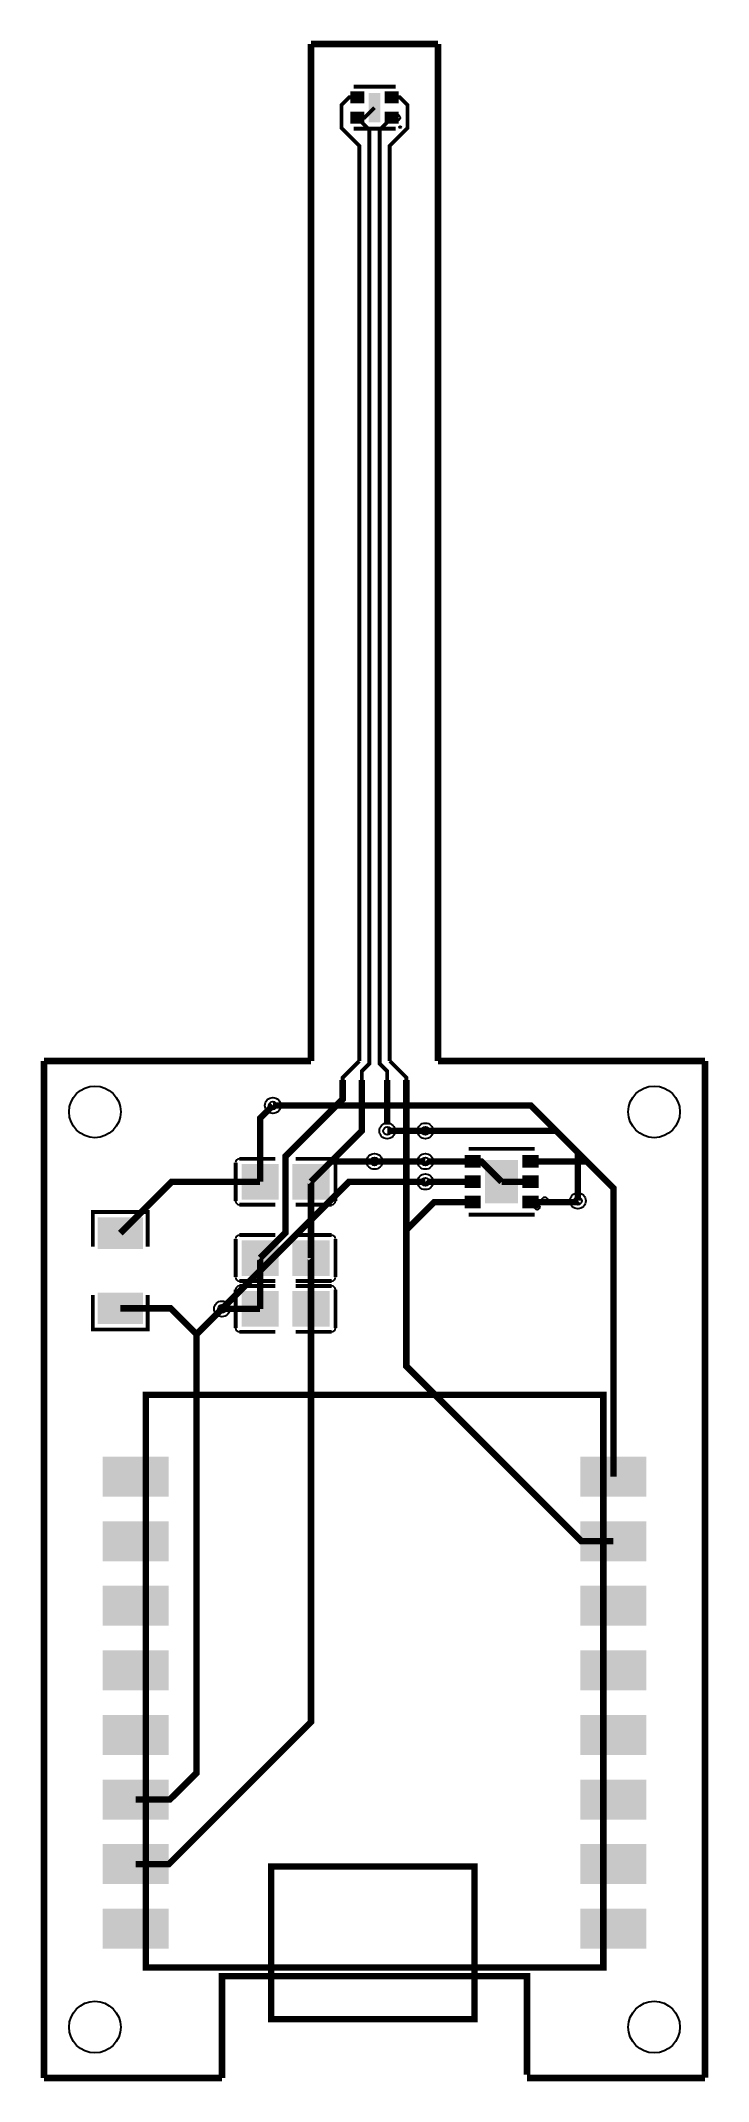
# Model space of a CAD drawing. Header units: millimetres. Extents: x -1.1 to 25.1, y -0.1 to 80.1.
import ezdxf

# ---------------------------------------------------------------- set-up
doc = ezdxf.new("R2010")
doc.units = ezdxf.units.MM
for name, color, linetype, true_color in [('BoardOutLine', 7, 'Continuous', 0xff00ff), ('BottomLayer', 7, 'Continuous', 0x0000ff), ('Document', 7, 'Continuous', 0xffffff), ('Hole', 7, 'Continuous', 0x222222), ('Multi-Layer', 7, 'Continuous', 0xc0c0c0), ('TopLayer', 7, 'Continuous', 0xff0000), ('TopPasteMaskLayer', 7, 'Continuous', 0x808080), ('TopSilkLayer', 7, 'Continuous', 0xffcc00), ('TopSolderMaskLayer', 7, 'Continuous', 0x800080)]:
    doc.layers.add(name, color=color, linetype=linetype, true_color=true_color)

msp = doc.modelspace()

# ---------------------------------------------------------------- hatches: boundary and pattern name
at = {"layer": 'TopLayer'}
for points in [[(11.575082550165234, 77.69006858013711), (11.070078740157442, 77.69006858013711), (11.070078740157442, 78.11008382016769), (11.575082550165234, 78.11008382016769)], [(12.200000000000045, 76.9500381000762), (11.799999999999955, 76.9500381000762), (11.799999999999955, 78.05003810007611), (12.200000000000045, 78.05003810007611)], [(12.929921259842558, 77.69006858013711), (12.424917449834993, 77.69006858013711), (12.424917449834993, 78.11008382016769), (12.929921259842558, 78.11008382016769)], [(11.575082550165234, 76.88996697993389), (11.070078740157442, 76.88996697993389), (11.070078740157442, 77.30998221996447), (11.575082550165234, 77.30998221996447)], [(12.929921259842558, 76.88996697993389), (12.424917449834993, 76.88996697993389), (12.424917449834993, 77.30998221996447), (12.929921259842558, 77.30998221996447)], [(16.1550927101855, 35.82608585217167), (15.570078740157442, 35.82608585217167), (15.570078740157442, 36.27409194818381), (16.1550927101855, 36.27409194818381)], [(18.42992125984256, 35.82608585217167), (17.8449072898145, 35.82608585217167), (17.8449072898145, 36.27409194818381), (18.42992125984256, 36.27409194818381)], [(8.204978409956766, 35.9249936499873), (8.204978409956766, 34.574980949961855), (6.794970789941544, 34.574980949961855), (6.794970789941544, 35.9249936499873)], [(8.795021590043234, 35.9249936499873), (8.795021590043234, 34.574980949961855), (10.205029210058456, 34.574980949961855), (10.205029210058456, 35.9249936499873)], [(16.1550927101855, 35.02598425196845), (15.570078740157442, 35.02598425196845), (15.570078740157442, 35.47399034798059), (16.1550927101855, 35.47399034798059)], [(17.624993649987346, 34.42499364998719), (16.37500635001288, 34.42499364998719), (16.37500635001288, 36.074980949961855), (17.624993649987346, 36.074980949961855)], [(18.42992125984256, 35.02598425196845), (17.8449072898145, 35.02598425196845), (17.8449072898145, 35.47399034798059), (18.42992125984256, 35.47399034798059)], [(16.1550927101855, 34.22588265176523), (15.570078740157442, 34.22588265176523), (15.570078740157442, 34.67388874777748), (16.1550927101855, 34.67388874777748)], [(18.42992125984256, 34.22588265176523), (17.8449072898145, 34.22588265176523), (17.8449072898145, 34.67388874777748), (18.42992125984256, 34.67388874777748)], [(1.1495046990094124, 32.62499364998723), (2.8504953009907013, 32.62499364998723), (2.8504953009907013, 33.83251206502416), (1.1495046990094124, 33.83251206502416)], [(8.204978409956766, 31.574980949961855), (8.204978409956766, 32.9249936499873), (6.794970789941544, 32.9249936499873), (6.794970789941544, 31.574980949961855)], [(8.795021590043234, 31.574980949961855), (8.795021590043234, 32.9249936499873), (10.205029210058456, 32.9249936499873), (10.205029210058456, 31.574980949961855)], [(1.1495046990094124, 30.87498094996181), (2.8504953009907013, 30.87498094996181), (2.8504953009907013, 29.667462534924994), (1.1495046990094124, 29.667462534924994)], [(8.204978409956766, 29.57498094996197), (8.204978409956766, 30.924993649987186), (6.794970789941544, 30.924993649987186), (6.794970789941544, 29.57498094996197)], [(8.795021590043234, 29.57498094996197), (8.795021590043234, 30.924993649987186), (10.205029210058456, 30.924993649987186), (10.205029210058456, 29.57498094996197)], [(3.8719837439675757, 22.890017780035464), (1.3319786639573294, 22.890017780035464), (1.3319786639573294, 24.414020828041657), (3.8719837439675757, 24.414020828041657)], [(22.668021336042557, 22.890017780035464), (20.128016256032424, 22.890017780035464), (20.128016256032424, 24.414020828041657), (22.668021336042557, 24.414020828041657)], [(3.8719837439675757, 20.35001270002533), (1.3319786639573294, 20.35001270002533), (1.3319786639573294, 21.87401574803141), (3.8719837439675757, 21.87401574803141)], [(22.668021336042557, 20.35001270002533), (20.128016256032424, 20.35001270002533), (20.128016256032424, 21.87401574803141), (22.668021336042557, 21.87401574803141)], [(3.8719837439675757, 17.8100076200152), (1.3319786639573294, 17.8100076200152), (1.3319786639573294, 19.33401066802128), (3.8719837439675757, 19.33401066802128)], [(22.668021336042557, 17.8100076200152), (20.128016256032424, 17.8100076200152), (20.128016256032424, 19.33401066802128), (22.668021336042557, 19.33401066802128)], [(3.8719837439675757, 15.270002540005066), (1.3319786639573294, 15.270002540005066), (1.3319786639573294, 16.794005588011146), (3.8719837439675757, 16.794005588011146)], [(22.668021336042557, 15.270002540005066), (20.128016256032424, 15.270002540005066), (20.128016256032424, 16.794005588011146), (22.668021336042557, 16.794005588011146)], [(3.8719837439675757, 12.72999745999482), (1.3319786639573294, 12.72999745999482), (1.3319786639573294, 14.254000508001013), (3.8719837439675757, 14.254000508001013)], [(22.668021336042557, 12.72999745999482), (20.128016256032424, 12.72999745999482), (20.128016256032424, 14.254000508001013), (22.668021336042557, 14.254000508001013)], [(3.8719837439675757, 10.189992379984687), (1.3319786639573294, 10.189992379984687), (1.3319786639573294, 11.713995427990767), (3.8719837439675757, 11.713995427990767)], [(22.668021336042557, 10.189992379984687), (20.128016256032424, 10.189992379984687), (20.128016256032424, 11.713995427990767), (22.668021336042557, 11.713995427990767)], [(3.8719837439675757, 7.649987299974555), (1.3319786639573294, 7.649987299974555), (1.3319786639573294, 9.173990347980634), (3.8719837439675757, 9.173990347980634)], [(22.668021336042557, 7.649987299974555), (20.128016256032424, 7.649987299974555), (20.128016256032424, 9.173990347980634), (22.668021336042557, 9.173990347980634)], [(3.8719837439675757, 5.109982219964422), (1.3319786639573294, 5.109982219964422), (1.3319786639573294, 6.633985267970502), (3.8719837439675757, 6.633985267970502)], [(22.668021336042557, 5.109982219964422), (20.128016256032424, 5.109982219964422), (20.128016256032424, 6.633985267970502), (22.668021336042557, 6.633985267970502)]]:
    msp.add_hatch(color=256, dxfattribs=at).paths.add_polyline_path(points)
at = {"layer": 'TopPasteMaskLayer'}
for points in [[(11.575082550165234, 77.69006858013711), (11.070078740157442, 77.69006858013711), (11.070078740157442, 78.11008382016769), (11.575082550165234, 78.11008382016769)], [(12.200000000000045, 76.9500381000762), (11.799999999999955, 76.9500381000762), (11.799999999999955, 78.05003810007611), (12.200000000000045, 78.05003810007611)], [(12.929921259842558, 77.69006858013711), (12.424917449834993, 77.69006858013711), (12.424917449834993, 78.11008382016769), (12.929921259842558, 78.11008382016769)], [(11.575082550165234, 76.88996697993389), (11.070078740157442, 76.88996697993389), (11.070078740157442, 77.30998221996447), (11.575082550165234, 77.30998221996447)], [(12.929921259842558, 76.88996697993389), (12.424917449834993, 76.88996697993389), (12.424917449834993, 77.30998221996447), (12.929921259842558, 77.30998221996447)], [(16.1550927101855, 35.82608585217167), (15.570078740157442, 35.82608585217167), (15.570078740157442, 36.27409194818381), (16.1550927101855, 36.27409194818381)], [(18.42992125984256, 35.82608585217167), (17.8449072898145, 35.82608585217167), (17.8449072898145, 36.27409194818381), (18.42992125984256, 36.27409194818381)], [(6.795021590043234, 34.60998221996442), (6.795021590043234, 35.88996697993389), (6.845034290068497, 35.939979679959265), (7.995046990094124, 35.939979679959265), (8.045034290068543, 35.88996697993389), (8.050063500126953, 35.47993395986782), (7.600050800101599, 35.47993395986782), (7.600050800101599, 35.0299466598932), (8.040055880111822, 35.0299466598932), (8.045034290068543, 34.60998221996442), (7.995046990094124, 34.559969519939045), (6.845034290068497, 34.559969519939045)], [(10.204978409956766, 35.88999237998462), (10.204978409956766, 34.61000762001515), (10.154965709931503, 34.55999491998978), (9.004953009906103, 34.55999491998978), (8.954965709931457, 34.61000762001515), (8.949936499873047, 35.02004064008122), (9.399949199898401, 35.02004064008122), (9.399949199898401, 35.47002794005584), (8.959944119888178, 35.47002794005584), (8.954965709931457, 35.88999237998462), (9.004953009906103, 35.94000508001011), (10.154965709931503, 35.94000508001011)], [(16.1550927101855, 35.02598425196845), (15.570078740157442, 35.02598425196845), (15.570078740157442, 35.47399034798059), (16.1550927101855, 35.47399034798059)], [(17.624993649987346, 34.42499364998719), (16.37500635001288, 34.42499364998719), (16.37500635001288, 36.074980949961855), (17.624993649987346, 36.074980949961855)], [(18.42992125984256, 35.02598425196845), (17.8449072898145, 35.02598425196845), (17.8449072898145, 35.47399034798059), (18.42992125984256, 35.47399034798059)], [(16.1550927101855, 34.22588265176523), (15.570078740157442, 34.22588265176523), (15.570078740157442, 34.67388874777748), (16.1550927101855, 34.67388874777748)], [(18.42992125984256, 34.22588265176523), (17.8449072898145, 34.22588265176523), (17.8449072898145, 34.67388874777748), (18.42992125984256, 34.67388874777748)], [(1.2495046990094352, 32.62499364998723), (1.6108204216409376, 32.62499364998723), (1.7108204216408467, 32.724993649987255), (1.7108204216408467, 32.93556007112011), (1.8108204216408694, 33.03556007112013), (2.1891795783592443, 33.03556007112013), (2.2891795783591533, 32.93556007112011), (2.2891795783591533, 32.724993649987255), (2.389179578359176, 32.62499364998723), (2.7504953009906785, 32.62499364998723), (2.8504953009907013, 32.724993649987255), (2.8504953009907013, 33.73251206502414), (2.7504953009906785, 33.83251206502416), (1.2495046990094352, 33.83251206502416), (1.1495046990094124, 33.73251206502414), (1.1495046990094124, 32.724993649987255)], [(6.795021590043234, 31.609982219964422), (6.795021590043234, 32.88996697993389), (6.845034290068497, 32.939979679959265), (7.995046990094124, 32.939979679959265), (8.045034290068543, 32.88996697993389), (8.050063500126953, 32.479933959867935), (7.600050800101599, 32.479933959867935), (7.600050800101599, 32.02994665989331), (8.040055880111822, 32.02994665989331), (8.045034290068543, 31.609982219964422), (7.995046990094124, 31.559969519939045), (6.845034290068497, 31.559969519939045)], [(10.204978409956766, 32.88999237998473), (10.204978409956766, 31.610007620015267), (10.154965709931503, 31.559994919989776), (9.004953009906103, 31.559994919989776), (8.954965709931457, 31.610007620015267), (8.949936499873047, 32.02004064008122), (9.399949199898401, 32.02004064008122), (9.399949199898401, 32.47002794005584), (8.959944119888178, 32.47002794005584), (8.954965709931457, 32.88999237998473), (9.004953009906103, 32.94000508001011), (10.154965709931503, 32.94000508001011)], [(1.2495046990094352, 30.87498094996181), (1.6108204216409376, 30.87498094996181), (1.7108204216408467, 30.774980949961787), (1.7108204216408467, 30.564414528829047), (1.8108204216408694, 30.464414528829025), (2.1891795783592443, 30.464414528829025), (2.2891795783591533, 30.564414528829047), (2.2891795783591533, 30.774980949961787), (2.389179578359176, 30.87498094996181), (2.7504953009906785, 30.87498094996181), (2.8504953009907013, 30.774980949961787), (2.8504953009907013, 29.767462534925016), (2.7504953009906785, 29.667462534924994), (1.2495046990094352, 29.667462534924994), (1.1495046990094124, 29.767462534925016), (1.1495046990094124, 30.774980949961787)], [(6.795021590043234, 29.609982219964422), (6.795021590043234, 30.889966979934), (6.845034290068497, 30.93997967995938), (7.995046990094124, 30.93997967995938), (8.045034290068543, 30.889966979934), (8.050063500126953, 30.47993395986782), (7.600050800101599, 30.47993395986782), (7.600050800101599, 30.0299466598932), (8.040055880111822, 30.0299466598932), (8.045034290068543, 29.609982219964422), (7.995046990094124, 29.55996951993893), (6.845034290068497, 29.55996951993893)], [(10.204978409956766, 30.889992379984733), (10.204978409956766, 29.610007620015153), (10.154965709931503, 29.559994919989776), (9.004953009906103, 29.559994919989776), (8.954965709931457, 29.610007620015153), (8.949936499873047, 30.02004064008122), (9.399949199898401, 30.02004064008122), (9.399949199898401, 30.470027940055843), (8.959944119888178, 30.470027940055843), (8.954965709931457, 30.889992379984733), (9.004953009906103, 30.940005080010224), (10.154965709931503, 30.940005080010224)], [(3.8719837439675757, 22.890017780035464), (1.3319786639573294, 22.890017780035464), (1.3319786639573294, 24.414020828041657), (3.8719837439675757, 24.414020828041657)], [(22.668021336042557, 22.890017780035464), (20.128016256032424, 22.890017780035464), (20.128016256032424, 24.414020828041657), (22.668021336042557, 24.414020828041657)], [(3.8719837439675757, 20.35001270002533), (1.3319786639573294, 20.35001270002533), (1.3319786639573294, 21.87401574803141), (3.8719837439675757, 21.87401574803141)], [(22.668021336042557, 20.35001270002533), (20.128016256032424, 20.35001270002533), (20.128016256032424, 21.87401574803141), (22.668021336042557, 21.87401574803141)], [(3.8719837439675757, 17.8100076200152), (1.3319786639573294, 17.8100076200152), (1.3319786639573294, 19.33401066802128), (3.8719837439675757, 19.33401066802128)], [(22.668021336042557, 17.8100076200152), (20.128016256032424, 17.8100076200152), (20.128016256032424, 19.33401066802128), (22.668021336042557, 19.33401066802128)], [(3.8719837439675757, 15.270002540005066), (1.3319786639573294, 15.270002540005066), (1.3319786639573294, 16.794005588011146), (3.8719837439675757, 16.794005588011146)], [(22.668021336042557, 15.270002540005066), (20.128016256032424, 15.270002540005066), (20.128016256032424, 16.794005588011146), (22.668021336042557, 16.794005588011146)], [(3.8719837439675757, 12.72999745999482), (1.3319786639573294, 12.72999745999482), (1.3319786639573294, 14.254000508001013), (3.8719837439675757, 14.254000508001013)], [(22.668021336042557, 12.72999745999482), (20.128016256032424, 12.72999745999482), (20.128016256032424, 14.254000508001013), (22.668021336042557, 14.254000508001013)], [(3.8719837439675757, 10.189992379984687), (1.3319786639573294, 10.189992379984687), (1.3319786639573294, 11.713995427990767), (3.8719837439675757, 11.713995427990767)], [(22.668021336042557, 10.189992379984687), (20.128016256032424, 10.189992379984687), (20.128016256032424, 11.713995427990767), (22.668021336042557, 11.713995427990767)], [(3.8719837439675757, 7.649987299974555), (1.3319786639573294, 7.649987299974555), (1.3319786639573294, 9.173990347980634), (3.8719837439675757, 9.173990347980634)], [(22.668021336042557, 7.649987299974555), (20.128016256032424, 7.649987299974555), (20.128016256032424, 9.173990347980634), (22.668021336042557, 9.173990347980634)], [(3.8719837439675757, 5.109982219964422), (1.3319786639573294, 5.109982219964422), (1.3319786639573294, 6.633985267970502), (3.8719837439675757, 6.633985267970502)], [(22.668021336042557, 5.109982219964422), (20.128016256032424, 5.109982219964422), (20.128016256032424, 6.633985267970502), (22.668021336042557, 6.633985267970502)]]:
    msp.add_hatch(color=256, dxfattribs=at).paths.add_polyline_path(points)
at = {"layer": 'TopSolderMaskLayer'}
for points in [[(11.600482600965279, 77.66466699319858), (11.044678689357397, 77.66466699319858), (11.044678689357397, 78.13548540710633), (11.600482600965279, 78.13548540710633)], [(12.22540005080009, 76.92463863578757), (11.77459994919991, 76.92463863578757), (11.77459994919991, 78.07543873738769), (12.22540005080009, 78.07543873738769)], [(12.955321310642603, 77.66466699319858), (12.399517399034949, 77.66466699319858), (12.399517399034949, 78.13548540710633), (12.955321310642603, 78.13548540710633)], [(11.600482600965279, 76.86456539299525), (11.044678689357397, 76.86456539299525), (11.044678689357397, 77.335383806903), (11.600482600965279, 77.335383806903)], [(12.955321310642603, 76.86456539299525), (12.399517399034949, 76.86456539299525), (12.399517399034949, 77.335383806903), (12.955321310642603, 77.335383806903)], [(16.18049386384928, 35.80068580137163), (15.544677586493663, 35.80068580137163), (15.544677586493663, 36.29949199898397), (16.18049386384928, 36.29949199898397)], [(18.45532241350611, 35.80068580137163), (17.81950613615095, 35.80068580137163), (17.81950613615095, 36.29949199898397), (18.45532241350611, 36.29949199898397)], [(8.230377545637566, 35.950393700787345), (8.230377545637566, 34.54958089916181), (6.7695698240222555, 34.54958089916181), (6.7695698240222555, 35.950393700787345)], [(8.769622454362434, 35.950393700787345), (8.769622454362434, 34.54958089916181), (10.230430175977745, 34.54958089916181), (10.230430175977745, 35.950393700787345)], [(16.18049386384928, 35.00058420116841), (15.544677586493663, 35.00058420116841), (15.544677586493663, 35.49939039878063), (16.18049386384928, 35.49939039878063)], [(17.650393184662562, 34.39959399019176), (16.349606815337438, 34.39959399019176), (16.349606815337438, 36.10038060975728), (17.650393184662562, 36.10038060975728)], [(18.45532241350611, 35.00058420116841), (17.81950613615095, 35.00058420116841), (17.81950613615095, 35.49939039878063), (18.45532241350611, 35.49939039878063)], [(16.18049386384928, 34.20048260096519), (15.544677586493663, 34.20048260096519), (15.544677586493663, 34.69928879857753), (16.18049386384928, 34.69928879857753)], [(18.45532241350611, 34.20048260096519), (17.81950613615095, 34.20048260096519), (17.81950613615095, 34.69928879857753), (18.45532241350611, 34.69928879857753)], [(1.113724501239517, 32.60696188581073), (2.8862754987605967, 32.60696188581073), (2.8862754987605967, 33.85054231207778), (1.113724501239517, 33.85054231207778)], [(8.230377545637566, 31.54958089916181), (8.230377545637566, 32.950393700787345), (6.7695698240222555, 32.950393700787345), (6.7695698240222555, 31.54958089916181)], [(8.769622454362434, 31.54958089916181), (8.769622454362434, 32.950393700787345), (10.230430175977745, 32.950393700787345), (10.230430175977745, 31.54958089916181)], [(1.113724501239517, 30.893012714138308), (2.8862754987605967, 30.893012714138308), (2.8862754987605967, 29.649432287871377), (1.113724501239517, 29.649432287871377)], [(8.230377545637566, 29.54958089916181), (8.230377545637566, 30.950393700787345), (6.7695698240222555, 30.950393700787345), (6.7695698240222555, 29.54958089916181)], [(8.769622454362434, 29.54958089916181), (8.769622454362434, 30.950393700787345), (10.230430175977745, 30.950393700787345), (10.230430175977745, 29.54958089916181)], [(3.89738379476762, 22.86461772923542), (1.306578613157285, 22.86461772923542), (1.306578613157285, 24.439420878841702), (3.89738379476762, 24.439420878841702)], [(22.69342138684283, 22.86461772923542), (20.102616205232152, 22.86461772923542), (20.102616205232152, 24.439420878841702), (22.69342138684283, 24.439420878841702)], [(3.89738379476762, 20.324612649225287), (1.306578613157285, 20.324612649225287), (1.306578613157285, 21.89941579883157), (3.89738379476762, 21.89941579883157)], [(22.69342138684283, 20.324612649225287), (20.102616205232152, 20.324612649225287), (20.102616205232152, 21.89941579883157), (22.69342138684283, 21.89941579883157)], [(3.89738379476762, 17.784607569215154), (1.306578613157285, 17.784607569215154), (1.306578613157285, 19.359410718821323), (3.89738379476762, 19.359410718821323)], [(22.69342138684283, 17.784607569215154), (20.102616205232152, 17.784607569215154), (20.102616205232152, 19.359410718821323), (22.69342138684283, 19.359410718821323)], [(3.89738379476762, 15.244602489204908), (1.306578613157285, 15.244602489204908), (1.306578613157285, 16.81940563881119), (3.89738379476762, 16.81940563881119)], [(22.69342138684283, 15.244602489204908), (20.102616205232152, 15.244602489204908), (20.102616205232152, 16.81940563881119), (22.69342138684283, 16.81940563881119)], [(3.89738379476762, 12.704597409194776), (1.306578613157285, 12.704597409194776), (1.306578613157285, 14.279400558801058), (3.89738379476762, 14.279400558801058)], [(22.69342138684283, 12.704597409194776), (20.102616205232152, 12.704597409194776), (20.102616205232152, 14.279400558801058), (22.69342138684283, 14.279400558801058)], [(3.89738379476762, 10.164592329184643), (1.306578613157285, 10.164592329184643), (1.306578613157285, 11.739395478790925), (3.89738379476762, 11.739395478790925)], [(22.69342138684283, 10.164592329184643), (20.102616205232152, 10.164592329184643), (20.102616205232152, 11.739395478790925), (22.69342138684283, 11.739395478790925)], [(3.89738379476762, 7.62458724917451), (1.306578613157285, 7.62458724917451), (1.306578613157285, 9.199390398780679), (3.89738379476762, 9.199390398780679)], [(22.69342138684283, 7.62458724917451), (20.102616205232152, 7.62458724917451), (20.102616205232152, 9.199390398780679), (22.69342138684283, 9.199390398780679)], [(3.89738379476762, 5.084582169164264), (1.306578613157285, 5.084582169164264), (1.306578613157285, 6.659385318770546), (3.89738379476762, 6.659385318770546)], [(22.69342138684283, 5.084582169164264), (20.102616205232152, 5.084582169164264), (20.102616205232152, 6.659385318770546), (22.69342138684283, 6.659385318770546)]]:
    msp.add_hatch(color=256, dxfattribs=at).paths.add_polyline_path(points)

# ---------------------------------------------------------------- linework, layer by layer
at = {"layer": 'BoardOutLine', "const_width": 0.25400050800101603}
for points in [[(9.500025400050845, 80), (14.499974599949155, 80)], [(9.500025400050845, 40.000025400050845), (9.500025400050845, 80)], [(14.499974599949155, 40.000025400050845), (14.499974599949155, 80)], [(-1.0007620015239809, 0), (-1, 40)], [(-1, 40), (9.499822199644314, 40)], [(24.998729997460032, 40), (14.500889001777978, 40)], [(25, 40), (25.000050800101462, 0.00632461264910944)], [(5.9989839979680255, 0), (5.9989839979680255, 0), (5.9989839979680255, 4.000508001015987), (18.000508001015987, 4.000508001015987), (18.000508001015987, 0), (18, 0)], [(-1, 0), (6, 0)], [(18, 0), (25, 0)]]:
    msp.add_lwpolyline(points, dxfattribs=at)
at = {"layer": 'BottomLayer', "const_width": 0.25400050800101603}
for points in [[(8.001016002031974, 38.249936499873), (18.150876301752533, 38.249936499873), (20, 36.400812801625534), (20, 34.50088900177798)], [(12.500025400050845, 37.24998729997458), (13.999974599949155, 37.24998729997458)], [(12.000025400050845, 36.05006350012695), (13.999974599949155, 36.05006350012695)], [(6, 30.249987299974578), (11.000025400050845, 35.24998729997458), (13.999974599949155, 35.24998729997458)]]:
    msp.add_lwpolyline(points, dxfattribs=at)
at = {"layer": 'Document'}
for centre, radius in [((12.878841757683631, 77.1037846075692), 0.12496824993649988), ((18.400050800101553, 34.24998729997458), 0.10007620015240032)]:
    msp.add_circle(centre, radius, dxfattribs=at)
at = {"layer": 'Hole'}
for centre in [(8, 38.25001270002531), (12.5, 37.25001270002531), (14, 37.25001270002531), (12, 36.05001270002538), (14, 36.05001270002538), (14, 35.25001270002542), (20, 34.5), (6, 30.250012700025422)]:
    msp.add_circle(centre, 0.15499110998222, dxfattribs=at)
at = {"layer": 'Multi-Layer'}
for centre, radius in [((1.0000254000508448, 38), 1.0160020320040641), ((8, 38.25001270002531), 0.31000762001524007), ((23.000025400050845, 38), 1.0160020320040641), ((12.5, 37.25001270002531), 0.31000762001524007), ((14, 37.25001270002531), 0.31000762001524007), ((12, 36.05001270002538), 0.31000762001524007), ((14, 36.05001270002538), 0.31000762001524007), ((14, 35.25001270002542), 0.31000762001524007), ((20, 34.5), 0.31000762001524007), ((6, 30.250012700025422), 0.31000762001524007), ((1.0000254000508448, 1.9999999999998863), 1.0160020320040641), ((23.000025400050845, 1.9999999999998863), 1.0160020320040641)]:
    msp.add_circle(centre, radius, dxfattribs=at)
at = {"layer": 'TopLayer'}
for points, const_width in [([(11.323342646685205, 77.89941579883157), (11.00076200152398, 77.89941579883157), (10.701041402082865, 77.59969519939045), (10.701041402082865, 76.70053340106676), (11.399542799085566, 75.99949199898401), (11.399542799085566, 74.99872999745992)], 0.154000508001016), ([(12.677165354330782, 77.89941579883157), (12.999745999492006, 77.89941579883157), (13.29946659893335, 77.59969519939045), (13.29946659893335, 76.70053340106676), (12.600965201930421, 75.99949199898401), (12.600965201930421, 74.99872999745992)], 0.154000508001016), ([(12.000025400050845, 77.49984759969516), (11.599923799847602, 77.09987299974591), (11.32260604521207, 77.09987299974591)], 0.154000508001016), ([(11.32260604521207, 77.09987299974591), (11.79997459994911, 76.62240284480572), (11.79997459994911, 74.99992379984758)], 0.154000508001016), ([(12.67663195326395, 77.09964439928876), (12.199136398272685, 76.62214884429761), (12.20002540005089, 74.99992379984758)], 0.154000508001016), ([(11.400000000000091, 75), (11.400000000000091, 40)], 0.154000508001016), ([(11.799999999999955, 75), (11.799999999999955, 40)], 0.154000508001016), ([(12.200000000000045, 75), (12.200000000000045, 40)], 0.154000508001016), ([(12.600000000000136, 75), (12.600000000000136, 40)], 0.154000508001016), ([(7.500635001269984, 32.250444500888875), (8.498856997714029, 33.24866649733303), (8.498856997714029, 36.25095250190486), (10.749301498603018, 38.49885699771403), (10.749301498603018, 39.25069850139698)], 0.25400050800101603), ([(9.500127000253997, 35.249936499873), (11.500025400050845, 37.249834899669736), (11.500025400050845, 39.250023812547624)], 0.25400050800101603), ([(11.399034798069579, 40), (10.74879349758703, 39.34975869951734), (10.74879349758703, 39.25069850139698)], 0.154000508001016), ([(11.800355600711327, 40), (11.800355600711327, 39.900939801879645), (11.500635001269984, 39.6012192024383), (11.500635001269984, 39.25069850139698)], 0.154000508001016), ([(12.199136398272685, 40), (12.199136398272685, 39.900939801879645), (12.498856997714029, 39.6012192024383), (12.498856997714029, 39.25069850139698)], 0.154000508001016), ([(12.500025400050845, 37.50002540005073), (12.500025400050845, 39.25001270002542)], 0.25400050800101603), ([(12.600457200914434, 40), (13.250698501396982, 39.34975869951734), (13.250698501396982, 39.25069850139698)], 0.154000508001016), ([(21.39903479806958, 21.11252222504436), (20.136652273304662, 21.11252222504436), (13.250698501396982, 27.998475996951925), (13.250698501396982, 39.25069850139698)], 0.25400050800101603), ([(7.500127000253997, 35.249936499873), (7.500127000253997, 37.750063500126885), (8.000023812547624, 38.24996189992373)], 0.25400050800101603), ([(20.350520701041432, 36.0502921005841), (19.15163830327674, 37.24917449834902), (14.000508001015987, 37.24917449834902)], 0.25400050800101603), ([(9.500127000253997, 35.249936499873), (10.300279400558793, 36.0500889001778), (12.000025400050845, 36.0500889001778)], 0.25400050800101603), ([(15.862585725171584, 36.05003810007622), (14.000101600203152, 36.05003810007622), (14.00005080010169, 36.0500889001778)], 0.25400050800101603), ([(15.862585725171584, 36.0500889001778), (16.199898399796894, 36.0500889001778), (17, 35.24998729997458)], 0.25400050800101603), ([(18.137414274828643, 36.05003810007622), (20.3499872999746, 36.05003810007622), (21.39804419608845, 35.00195580391164), (21.39804419608845, 23.651993903987773)], 0.25400050800101603), ([(2, 33.22885445770896), (4.02110744221477, 35.249961899923846), (7.500152400304842, 35.249961899923846)], 0.25400050800101603), ([(9.500152400304842, 32.24993649987289), (9.500152400304842, 35.24991109982216), (9.500127000253997, 35.249936499873)], 0.25400050800101603), ([(13.999974599949155, 35.25001270002542), (14.00005080010169, 35.249936499873), (15.862585725171584, 35.249936499873)], 0.25400050800101603), ([(17, 35.24998729997458), (18.137414274828643, 35.24998729997458)], 0.25400050800101603), ([(17.13733807467611, 35.249936499873), (17.137414274828416, 35.25001270002542)], 0.25400050800101603), ([(15.862585725171584, 34.44983489966978), (14.348336296672642, 34.44983489966978), (13.250690563881108, 33.352197104394236)], 0.25400050800101603), ([(18.137414274828643, 34.44983489966978), (19.9500381000762, 34.44983489966978), (20.00005080010169, 34.49984759969516)], 0.25400050800101603), ([(7.500152400304842, 30.249936499873), (7.500152400304842, 32.24991109982216), (7.500127000253997, 32.24993649987289)], 0.25400050800101603), ([(9.500127000253997, 32.24993649987289), (9.500152400304842, 32.24991109982216), (9.500152400304842, 30.249936499873)], 0.25400050800101603), ([(2.602997205994484, 10.95252730505456), (3.951765303530692, 10.95252730505456), (5.000762001523981, 11.998983997967912), (5.000762001523981, 29.250738188976356), (3.98021336042666, 30.271272542545034), (2, 30.271272542545034)], 0.25400050800101603), ([(9.500127000253997, 30.249936499873), (9.500127000253997, 13.999034798069601), (3.913639827279667, 8.412522225044427), (2.602997205994484, 8.412522225044427)], 0.25400050800101603), ([(6, 30.250012700025422), (5.000762001523981, 29.250774701549403)], 0.25400050800101603), ([(6.000025400050845, 30.249987299974578), (6.000076200152307, 30.249936499873), (7.500127000253997, 30.249936499873)], 0.25400050800101603)]:
    msp.add_lwpolyline(points, dxfattribs=dict(at, const_width=const_width))
at = {"layer": 'TopSilkLayer', "const_width": 0.15240030480060962}
for points in [[(12.826187452375052, 78.3262382524764), (11.17378714757433, 78.3262382524764)], [(12.826187452375052, 76.6738379476759), (11.17378714757433, 76.6738379476759)], [(8.098806197612475, 36.153594107188155), (6.688798577597254, 36.153594107188155)], [(8.901193802387525, 36.153594107188155), (10.311201422402974, 36.153594107188155)], [(18.29618999238005, 36.54617729235463), (15.70381000761995, 36.54617729235463)], [(6.536398272796532, 36.00119380238755), (6.536398272796532, 34.498780797561494)], [(10.463601727203468, 36.00119380238755), (10.463601727203468, 34.498780797561494)], [(0.9209042418084437, 32.70119380238759), (0.9209042418084437, 34.0611125222249), (3.07909575819167, 34.0611125222249), (3.07909575819167, 32.70119380238759)], [(6.688798577597254, 34.346380492761), (8.098806197612475, 34.346380492761)], [(10.311201422402974, 34.346380492761), (8.901193802387525, 34.346380492761)], [(18.29618999238005, 33.95379730759464), (15.70381000761995, 33.95379730759464)], [(6.536398272796532, 31.498780797561494), (6.536398272796532, 33.00119380238755)], [(6.688798577597254, 33.15359410718827), (8.098806197612475, 33.15359410718827)], [(10.311201422402974, 33.15359410718827), (8.901193802387525, 33.15359410718827)], [(10.463601727203468, 31.498780797561494), (10.463601727203468, 33.00119380238755)], [(8.098806197612475, 31.346380492760886), (6.688798577597254, 31.346380492760886)], [(8.901193802387525, 31.346380492760886), (10.311201422402974, 31.346380492760886)], [(0.9209042418084437, 30.798780797561562), (0.9209042418084437, 29.43886207772414), (3.07909575819167, 29.43886207772414), (3.07909575819167, 30.798780797561562)], [(6.536398272796532, 29.498780797561608), (6.536398272796532, 31.001193802387547)], [(6.688798577597254, 31.153594107188155), (8.098806197612475, 31.153594107188155)], [(10.311201422402974, 31.153594107188155), (8.901193802387525, 31.153594107188155)], [(10.463601727203468, 29.498780797561608), (10.463601727203468, 31.001193802387547)], [(8.098806197612475, 29.346380492761), (6.688798577597254, 29.346380492761)], [(8.901193802387525, 29.346380492761), (10.311201422402974, 29.346380492761)]]:
    msp.add_lwpolyline(points, dxfattribs=at)
at = {"layer": 'TopSilkLayer', "const_width": 0.25400050800101603}
for points in [[(21, 4.3479806959613825), (3, 4.3479806959613825), (3, 26.86791973583945), (21, 26.86791973583945), (21, 4.3479806959613825)], [(15.937007874015762, 2.3159766319531627), (7.937007874015762, 2.3159766319531627), (7.937007874015762, 8.315976631953163), (15.937007874015762, 8.315976631953163), (15.937007874015762, 2.3159766319531627)]]:
    msp.add_lwpolyline(points, close=True, dxfattribs=at)
at = {"layer": 'TopSilkLayer'}
for centre, radius in [((13.013462026924117, 76.73548387096764), 0.03759207518415037), ((18.70002540005089, 34.5499618999238), 0.10007620015240032)]:
    msp.add_circle(centre, radius, dxfattribs=at)
for centre, start, end in [((6.688798577597254, 36.001193802387434), 90, 179.99999999999136), ((10.311201422402746, 36.001193802387434), 0, 90), ((6.688798577597254, 34.49878079756172), 180, 270), ((10.311201422402746, 34.49878079756172), 270, 0), ((6.688798577597254, 33.00119380238766), 90, 180), ((10.311201422402746, 33.00119380238766), 0, 90), ((6.688798577597254, 31.498780797561494), 180.00000000000867, 270), ((10.311201422402746, 31.498780797561494), 270, 359.9999999999913), ((6.688798577597254, 31.001193802387547), 90, 180), ((10.311201422402746, 31.001193802387547), 0, 90), ((6.688798577597254, 29.498780797561608), 180.00000000000867, 270), ((10.311201422402746, 29.498780797561608), 270, 359.9999999999913)]:
    msp.add_arc(centre, 0.15240030480060962, start, end, dxfattribs=at)

doc.saveas('drawing.dxf')
